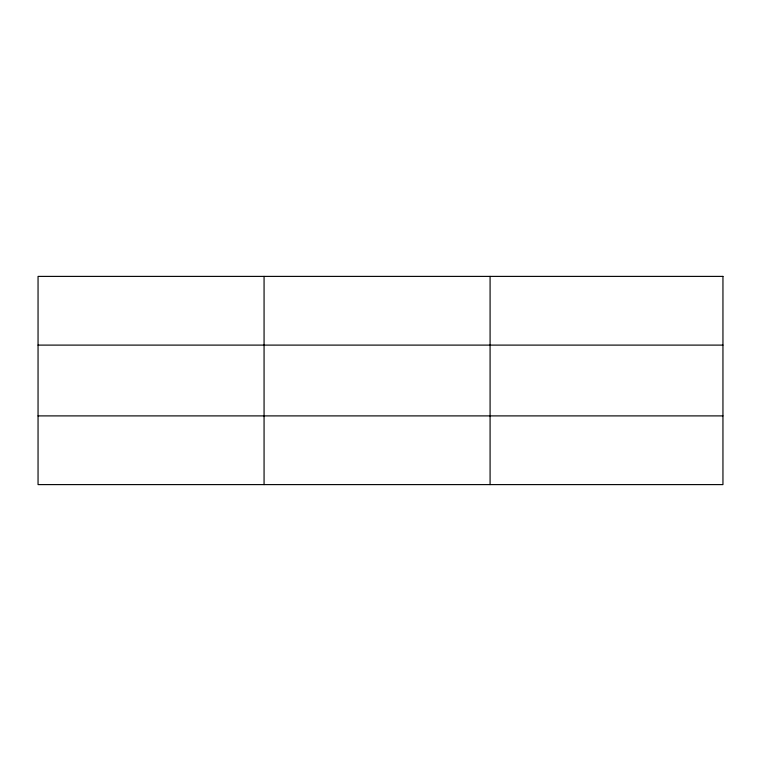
<?xml version="1.0" encoding="UTF-8"?>
<svg xmlns="http://www.w3.org/2000/svg" width="761" height="761" viewBox="0 0 761 761"><rect width="100%" height="100%" fill="white"/><g stroke="black" fill="none" stroke-linecap="round" stroke-linejoin="round"><path stroke-width="1.14" d="M264.067 484.605L264.067 276.395M490.084 484.605L490.084 276.395M38.05 345.104L722.95 345.104M38.05 415.896L722.95 415.896M722.95 276.395L722.95 484.605L38.05 484.605L38.05 276.395L722.95 276.395"/></g></svg>
